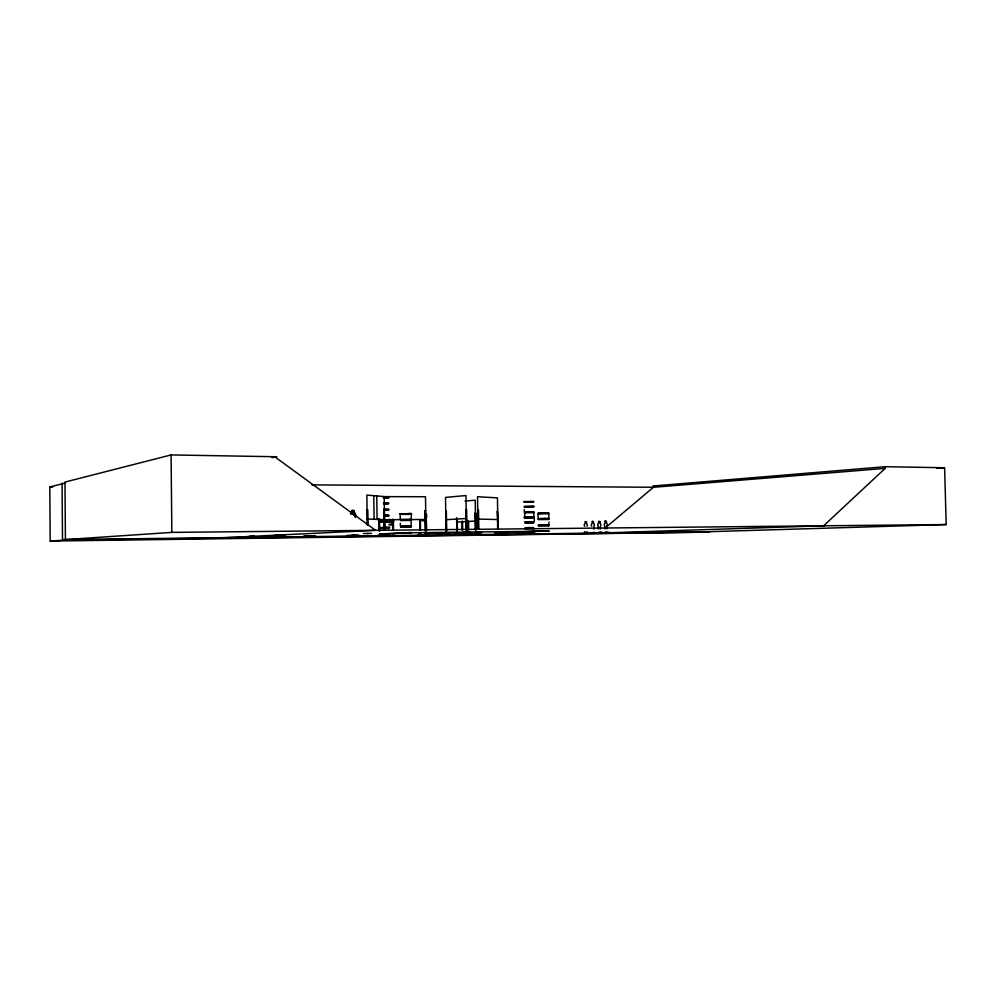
<?xml version="1.0" encoding="UTF-8"?>
<svg xmlns="http://www.w3.org/2000/svg" width="996" height="996" viewBox="0 0 996 996"><rect width="100%" height="100%" fill="white"/><g stroke="black" fill="none" stroke-linecap="round" stroke-linejoin="round"><path stroke-width="1.49" d="M284.084 535.151C256.283 535.425 303.556 535.039 275.942 535.4M593.84 529.137L593.927 526.087A1.581 1.544 -88.3 0 0 593.554 523.597L593.516 521.892M600.314 529L600.401 525.938A1.581 1.556 -88.4 0 0 600.028 523.448L599.99 521.742M606.813 528.864L606.888 525.801A1.594 1.556 -88.4 0 0 606.514 523.311L606.39 521.194L605.145 521.057M379.588 533.868L384.033 533.794M371.558 533.408L363.316 533.507M352.123 513.899L353.144 511.01L353.754 515.43M481.74 532.561L474.445 532.636M449.881 533.146L442.386 533.246M246.672 536.981L258.039 536.869M351.302 513.886L352.061 510.537L353.68 510.575L354.539 513.948M310.603 535.96L303.83 536.147L315.62 535.973M347.318 535.4L358.734 535.338M539.023 531.03L548.871 531.092M421.184 534.715L417.859 534.815L421.569 534.292M417.859 534.852L420.461 534.329M382.501 533.868L409.294 532.723M387.73 535.524L384.904 535.611M527.407 533.507L525.004 533.545M592.085 521.53L592.022 523.635A1.581 1.544 -88.3 0 0 591.736 526.137M352.061 510.537L350.492 513.861L352.036 510.45L353.617 510.587M388.851 522.228L389.859 520.223L391.565 522.278L390.258 519.75M391.055 519.825L390.295 521.082L379.078 521.169L380.074 521.232M393.445 529.698L393.42 519.439L393.482 521.593L391.204 524.842L388.801 524.855M388.714 521.63L391.117 521.605L392.573 519.402L392.822 529.71M586.482 521.842L585.162 521.518L585.001 523.796A1.581 1.544 -88.3 0 0 584.702 526.286M605.17 521.057L604.983 523.336A1.594 1.556 -88.4 0 0 604.697 525.851L604.933 528.901M392.212 520.821L390.731 522.751L389.199 522.763M584.565 532.063L584.403 533.084L589.943 533.097M584.453 533.084L589.993 533.084L586.158 532.922M586.893 532.835L586.881 532.013M589.632 533.097L584.752 532.723L585.038 532.063M591.425 532.935L596.978 532.947L591.437 532.947M593.305 532.897L594.002 532.636M596.616 532.96L592.072 532.586M601.422 532.449L597.911 532.81L598.683 532.81M607.199 532.437L604.398 532.673L607.672 532.736M606.726 532.623L607.983 532.723M609.029 532.698C612.191 532.412 602.63 532.524 605.182 532.673M481.902 532.524L474.258 532.736M823.605 525.801L885.17 468.381L885.12 466.713L944.606 467.747L946.2 524.556L707.123 531.752L62.499 539.62L62.076 483.097M606.215 527.108L653.413 487.293L885.17 468.381M380.173 527.569L379.177 527.519M380.186 528.639C377.335 528.478 392.113 528.254 388.726 528.503M400.193 513.824L406.804 513.787M405.322 513.824L400.193 514.048L401.214 514.098M389.76 522.091L379.488 522.19M400.205 514.073L400.292 519.426L411.248 519.19M407.513 513.886L411.473 513.612L410.452 513.575M407.8 514.048L411.485 513.861L411.049 519.29M411.149 525.938L411.062 520.398M400.355 523.311L400.38 526.087L411.672 525.888M606.938 532.524L606.278 532.636L607.087 532.623M389.946 533.744L385.191 533.893L386.56 533.844M400.492 532.773L405.609 532.636M400.504 532.785L402.533 532.81M411.684 532.611L403.766 532.798M524.182 501.847L531.192 501.884M524.17 501.673L533.619 501.511M533.47 501.71L532.997 501.623M533.607 501.972L531.042 501.884M375.554 530.32L276.589 458.135L276.577 456.753L171.075 454.935L64.977 482.076L65.412 540.069L50.186 541.065L49.8 486.969L64.977 483.135M533.532 506.192L524.444 506.354M524.369 511.882L524.332 509.566M524.469 512.168L533.881 512.031L533.234 512.106M524.469 517.683L526.847 517.522L524.456 517.285L525.017 512.741L533.819 512.641L533.906 517.111L532.536 517.073M533.159 511.782L533.794 511.707L524.531 511.844M272.008 457.662L276.577 456.753M538.214 513.276L539.633 513.177M538.027 513.513L548.759 513.301L548.846 518.393L544.924 518.356M538.064 513.824L538.139 518.592L544.924 518.356M525.079 517.21L526.809 517.148L525.851 517.335M524.456 517.273L525.079 517.223M524.469 517.522L525.851 517.41M548.547 513.338L547.14 513.426M524.655 517.957L533.893 517.796L533.258 517.87M533.719 516.999L531.553 517.073M538.251 519.252L548.933 519.09L548.161 519.153M538.35 519.613L548.647 519.489M592.533 521.145L593.541 521.892M533.283 517.571C534.69 516.974 534.777 522.477 533.346 522.053M538.438 524.88L548.958 524.705L548.908 522.078M538.363 525.241L549.045 525.079L548.273 525.129M538.375 525.577L549.045 525.402L548.286 525.452M538.463 525.938L548.808 525.751M533.47 528.54L534.117 528.503L524.855 528.677M400.243 513.787L410.477 513.6L408.211 513.587M538.562 531.242L543.667 531.204M403.505 514.347L403.803 514.347M404.886 514.123L408.435 514.061M408.509 514.16L406.903 514.197M528.266 533.308C518.978 533.37 534.466 533.171 533.557 533.184M543.766 531.105L549.082 531.08M533.134 506.553L533.769 506.466L524.382 506.678M533.134 506.84L533.781 506.752L524.382 506.964M379.501 522.19L380.086 522.29M465.045 501.063L475.204 500.204L475.702 529.872M653.413 487.293L653.388 485.973L885.12 466.713M411.136 519.675L400.541 519.837M411.136 520.012L400.554 520.173M389.772 522.091L388.627 522.165M936.863 468.357L944.606 467.747M533.234 512.392C534.703 512.044 521.667 512.367 525.726 512.554M533.171 512.716L533.819 512.641M426.014 514.023L426.724 530.27M538.238 513.799L546.119 513.575M547.974 513.177L548.746 513.127L539.62 513.164M425.342 531.03L425.143 510.55L425.479 531.017M425.715 510.562L425.018 510.562M379.165 527.519L386.709 527.332M466.165 530.158L466.178 509.491M446.333 510.936L446.656 530.893M466.8 530.146L466.452 509.491L466.439 530.158M533.246 517.036L533.918 517.111M533.258 517.347L533.906 517.36L527.955 517.31M426.462 514.036L426.724 517.273L424.483 520.559L422.142 520.497M411.236 526.324L400.653 526.498M411.248 526.672L400.653 526.834M65.412 539.583L171.847 532.387L946.2 524.556M411.174 527.058L400.741 527.22M475.378 529.884L475.652 512.865L475.951 529.872M548.161 518.829L548.921 518.754L538.238 518.978M525.129 522.726C524.257 522.838 534.354 522.34 533.42 522.663M393.482 521.593L391.129 524.755M422.067 520.584L424.433 520.485M533.42 522.377C534.354 522.165 524.195 522.34 525.153 522.527M525.203 523.049C524.294 523.161 534.317 522.676 533.37 522.987M445.872 519.713L466.327 518.493M404.289 514.334L403.592 514.434M456.691 522.091L475.553 521.057M548.198 524.768L548.958 524.705M548.211 525.826L548.808 525.751M525.29 527.693C524.394 527.78 534.404 527.357 533.445 527.606M525.228 528.017C524.357 528.104 534.441 527.681 533.52 527.93M525.241 528.303C524.369 528.39 534.454 527.967 533.532 528.216M388.614 521.095L389.797 520.995L388.776 519.85M547.999 513.201L545.285 513.326M388.677 521.468C392.088 521.157 377.247 521.356 380.011 521.605M388.689 521.792C392.1 521.481 377.148 521.705 380.011 521.929M224.959 537.653L375.691 530.32M446.059 533.271L446.756 533.246M466.875 532.462L466.477 532.474M525.091 517.621L527.967 517.547M279.913 535.238L280.474 535.313M456.853 534.429L457.5 534.416M475.403 533.744L476.076 533.719M538.55 531.217L539.957 531.167M526.548 501.959L524.382 502.158M250.195 537.018L250.17 536.221L250.158 537.018L254.241 537.031L254.229 536.221M253.806 537.031L253.868 536.234M478.08 532.673L478.765 532.673M388.701 527.432L389.884 527.357L386.709 527.332M388.776 527.805C392.187 527.556 377.335 527.768 380.111 527.942M525.938 522.078L524.556 522.165L525.203 522.203M388.776 528.129C392.187 527.88 377.347 528.092 380.111 528.266M385.751 533.781L410.153 532.748M497.689 532.76L498.374 532.748M380.385 535.213L377.21 535.35M424.782 533.383L428.517 533.184M384.543 535.201L387.705 535.064M384.444 535.263L387.643 535.126M388.017 535.487L384.618 535.649L388.116 535.537M587.603 532.736L586.719 532.935M593.753 532.536L594.811 532.462M404.899 514.446L411.46 514.21L410.452 514.135M367.35 533.545L368.084 533.545M462.978 532.437L470.585 532.287M392.088 535.524L395.188 535.387M418.195 534.454L420.412 534.366M428.604 534.205L425.242 534.342M476.623 532.736L477.383 532.711L425.379 533.321L426.114 533.308M429.002 534.628L425.292 534.366M593.94 532.611L594.836 532.586M600.426 532.673L601.41 532.462M535.885 531.329L497.938 532.76L538.164 531.291L408.559 532.76M453.578 534.466L460.351 534.391M479.562 533.619L472.49 533.657M467.174 534.267L470.959 534.167M467.087 534.317L470.585 534.192M352.186 513.961L353.929 513.986M353.642 510.5L355.348 513.961C353.792 513.587 356.693 514.559 355.435 516.202M525.863 517.883L527.98 517.82M410.452 532.661L411.273 532.636M380.41 533.868L379.576 533.931M478.653 528.776L478.341 510.313L478.391 528.776M525.925 522.078L533.993 522.004M250.917 537.006L250.868 536.209M599.131 533.072L824.277 525.776M497.664 528.976L497.353 511.023L498.249 528.963M405.322 514.16L400.268 514.359L401.251 514.446M407.787 514.397L409.095 514.359M542.048 513.326L538.189 513.338M546.007 513.276L543.33 513.326M545.559 513.338L545.273 513.351M401.762 532.698L402.857 532.686M526.199 533.557L533.296 533.408M526.386 533.557L527.469 533.57M532.449 533.42L533.047 533.408M367.661 509.641L367.885 524.992M526.822 517.024L527.955 517.123M526.809 517.335L527.967 517.347M279.478 535.238L280.15 535.325M359.008 535.338L352.335 535.387M386.075 535.188L379.028 535.275M526.137 533.258L527.121 533.234M408.074 532.723L410.477 532.661L405.173 532.785M426.973 534.703L419.851 534.79L419.951 534.03L419.851 534.79L420.138 534.03M406.356 513.874L408.198 514.061M406.356 514.085L407.912 514.085M542.036 513.114L543.442 513.289M254.515 536.221C255.449 538.326 249.05 537.354 250.88 536.446M248.116 536.645L254.08 536.458L250.631 536.446M541.077 531.129L542.384 531.117M527.955 516.986L531.54 516.936M527.967 517.522L530.407 517.31M386.797 533.744L389.162 533.694L381.02 533.844M598.384 532.81L603.402 532.81L598.546 532.449M584.764 533.072L589.806 532.91M543.667 531.229L545.049 531.204M529.474 533.209L533.57 533.134M528.266 533.308L529.486 533.271M383.659 509.193L388.614 509.18M383.659 509.566L388.677 509.554M383.659 509.89L388.689 509.877M383.684 510.263L388.627 510.251M383.759 515.243L385.166 515.218M383.759 515.393L387.73 515.206M383.759 515.667L387.743 515.567M383.759 515.878L386.535 515.816M383.771 516.189L386.535 516.152M254.129 537.018L254.117 536.221M383.485 497.49L389.112 497.514M383.485 497.701L388.452 497.689M383.497 498.025L386.261 498M383.572 502.818L386.336 502.793M383.56 503.192L388.589 503.192M383.572 503.515L388.589 503.515M383.585 503.889L388.54 503.889M545.161 531.092L547.551 531.03M384.817 533.756L386.062 533.719M386.809 533.744L380.248 533.943M250.482 537.006L250.419 536.209M462.293 534.329L468.867 534.254M65.412 540.069L709.812 532.088L50.186 541.065M406.804 513.812L409.481 513.774M401.214 514.123L404.886 514.098M406.804 514.148L408.211 514.135M544.824 513.264L546.119 513.052M385.166 515.629L386.535 515.629M531.553 517.298L530.42 517.484L533.918 517.509M402.509 532.81L403.778 532.798M384.083 519.738L401.102 519.638M410.389 519.576L425.852 519.476M530.121 501.872L531.266 501.872M389.15 519.539L390.681 519.526M475.08 512.89L475.615 529.884M465.817 509.516L466.452 509.491M524.469 517.708L526.847 517.559M525.863 517.746L526.847 517.746M526.859 518.02L524.655 518.007M350.53 535.437L355.634 535.425M312.408 536.109L307.254 536.122M407.85 514.16L410.477 514.135M386.535 515.355L387.743 515.355M386.535 515.841L388.714 515.617L387.73 515.567M386.336 516.177L387.743 516.152M545.858 513.587L548.734 513.625M383.746 496.631L425.491 496.743L426.039 531.017M501.884 532.673L494.763 532.823M494.751 532.785L501.909 532.561M388.963 533.731L389.66 533.719M311.823 484.865L653.849 487.268M49.8 486.969L52.913 486.982M526.56 501.76L524.182 501.648L533.47 501.623M526.573 502.221L524.842 502.196M386.336 502.793L388.515 502.818M653.388 485.973L659.589 486.023M386.062 498.012L388.428 498.025L387.456 498.012M387.743 515.841L388.726 515.841M387.73 516.152L388.714 516.165M409.481 513.799L410.489 513.787M387.743 515.355L388.701 515.218M477.881 519.078L497.826 519.551M596.791 532.76L593.716 532.798M596.816 532.86L591.599 532.748L592.247 532.91M584.577 532.885L589.831 532.997M604.572 532.474L609.689 532.599M410.489 513.812L411.161 513.625M548.149 518.356L548.846 518.393M478.341 510.313L478.317 528.776M367.213 519.003L384.531 519.713M525.041 512.853L524.382 512.816M533.557 507.051L524.456 507.288M400.641 520.559L411.585 520.335M600.015 521.742L598.658 521.207L598.496 523.485A1.581 1.556 -88.4 0 0 598.198 525.988L598.447 529.05M586.457 521.842L586.544 523.759A1.581 1.544 -88.3 0 1 586.893 526.237M587.179 532.026L587.217 532.947M584.739 532.063L584.876 532.897M497.988 528.976L497.44 497.851L477.507 496.743L478.055 528.776M468.593 521.232L468.618 529.922M467.983 521.232L468.008 529.922M466.526 530.146L465.941 495.535L445.511 497.415L446.059 530.918M462.58 521.269L462.617 529.984M461.97 521.269L461.995 529.984M457.176 518.617L457.376 530.656M456.94 518.617L457.064 530.669M456.616 517.733L456.828 530.681M420.437 519.974L420.486 530.345M420.623 534.018L420.636 534.777L420.461 534.03M419.802 519.974L419.851 530.345M393.183 519.539L393.333 529.71M392.549 519.539L392.71 529.71M384.954 529.972L384.12 510.612L384.792 510.662L384.12 510.612L384.369 529.972M384.693 529.959L384.195 496.581L366.864 495.099L367.3 524.992M383.946 510.5L384.244 529.984M379.513 530.756L379.339 518.729L379.401 530.768M378.679 518.729L378.741 530.768M376.749 495.946L377.098 519.402M373.761 495.697L374.11 519.29M367.362 509.616L367.599 525.004M355.323 513.936L355.311 517.024M355.037 513.973L355.086 517.036M171.075 454.935L171.847 532.387M463.75 534.167L459.953 534.391L463.75 534.167M534.827 533.358L532.088 533.296L534.864 533.395M603.215 532.636L598.086 532.611L603.215 532.636M446.395 530.905L446.071 510.936L446.308 530.918"/></g></svg>
